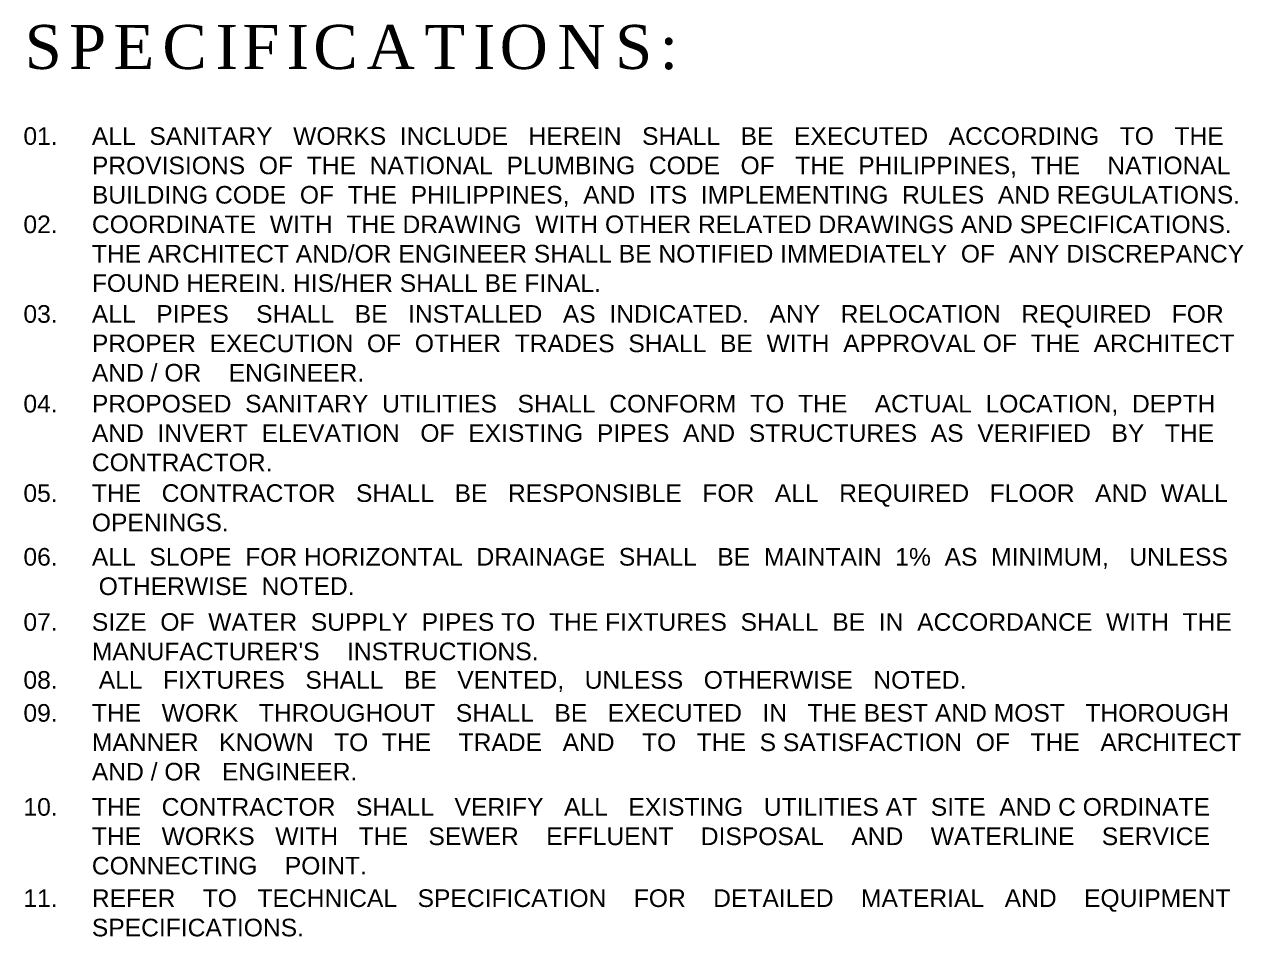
# Model space of a CAD drawing. Header units: millimetres. Extents: x 1634676 to 2568129, y -408635 to -190573.
# Drawn here: x 2510360 to 2524189, y -358506 to -348157 of the extents above; entities that cross this region are included whole.
import ezdxf

# ---------------------------------------------------------------- set-up
doc = ezdxf.new("R2010")
doc.units = ezdxf.units.MM
doc.header["$MEASUREMENT"] = 0
doc.layers.add('ST-ANNOT_A', color=74, linetype='Continuous', lineweight=20)
doc.styles.add('arial.2', font='arial.ttf', dxfattribs={"height": 0.2})
doc.styles.add('TIMES NEW ROMAN', font='times.ttf')

msp = doc.modelspace()

# ---------------------------------------------------------------- texts
at = {"layer": 'ST-ANNOT_A', "insert": (2510363.8, -348162.5, 0), "char_height": 500, "attachment_point": 1, "style": 'TIMES NEW ROMAN'}
msp.add_mtext_dynamic_manual_height_columns('{\\fTimes New Roman CE|b0|i0|c238|p18;\\T1.2;SPECIFICATIONS:}', width=7.041, gutter_width=1.38, heights=[0.414], dxfattribs=at)
at = {"layer": 'ST-ANNOT_A', "char_height": 200, "attachment_point": 1, "style": 'arial.2'}
for s, insert in [('01.     ALL  SANITARY   WORKS  INCLUDE   HEREIN   SHALL   BE   EXECUTED   ACCORDING   TO   THE \\P          PROVISIONS  OF  THE  NATIONAL  PLUMBING  CODE   OF   THE  PHILIPPINES,  THE    NATIONAL \\P          BUILDING CODE  OF  THE  PHILIPPINES,  AND  ITS  IMPLEMENTING  RULES  AND REGULATIONS.\\P\\P\\P ', (2510349.3, -349323.5, 0)), ('02.     COORDINATE  WITH  THE DRAWING  WITH OTHER RELATED DRAWINGS AND SPECIFICATIONS.\\P          THE ARCHITECT AND/OR ENGINEER SHALL BE NOTIFIED IMMEDIATELY  OF  ANY DISCREPANCY\\P          FOUND HEREIN. HIS/HER SHALL BE FINAL.', (2510349.3, -350325.1, 0)), ('03.     ALL   PIPES    SHALL   BE   INSTALLED   AS  INDICATED.   ANY   RELOCATION   REQUIRED   FOR \\P          PROPER  EXECUTION  OF  OTHER  TRADES  SHALL  BE  WITH  APPROVAL OF  THE  ARCHITECT \\P          AND / OR    ENGINEER.', (2510349.3, -351342, 0)), ('04.     PROPOSED  SANITARY  UTILITIES   SHALL  CONFORM  TO  THE    ACTUAL  LOCATION,  DEPTH \\P          AND  INVERT  ELEVATION   OF  EXISTING  PIPES  AND  STRUCTURES  AS  VERIFIED   BY   THE \\P          CONTRACTOR.', (2510349.3, -352359.7, 0)), ('05.     THE   CONTRACTOR   SHALL   BE   RESPONSIBLE   FOR   ALL   REQUIRED   FLOOR   AND  WALL  \\P          OPENINGS.\\P \\P          ', (2510349.3, -353374.4, 0)), ('06.     ALL  SLOPE  FOR HORIZONTAL  DRAINAGE  SHALL   BE  MAINTAIN  1%  AS  MINIMUM,   UNLESS \\P           OTHERWISE  NOTED.', (2510349.3, -354097.2, 0)), ("07.     SIZE  OF  WATER  SUPPLY  PIPES TO  THE FIXTURES  SHALL  BE  IN  ACCORDANCE  WITH  THE  \\P          MANUFACTURER'S    INSTRUCTIONS.", (2510349.3, -354836.7, 0)), ('08.      ALL   FIXTURES   SHALL   BE   VENTED,   UNLESS   OTHERWISE   NOTED.', (2510349.3, -355493.6, 0)), ('09.     THE   WORK   THROUGHOUT   SHALL   BE   EXECUTED   IN   THE BEST AND MOST   THOROUGH \\P          MANNER   KNOWN   TO  THE    TRADE   AND    TO   THE  S SATISFACTION  OF   THE   ARCHITECT \\P          AND / OR   ENGINEER.', (2510349.3, -355867.9, 0)), ('10.     THE   CONTRACTOR   SHALL   VERIFY   ALL   EXISTING   UTILITIES AT  SITE  AND C ORDINATE \\P          THE   WORKS   WITH   THE   SEWER    EFFLUENT    DISPOSAL    AND    WATERLINE    SERVICE \\P          CONNECTING    POINT.', (2510349.3, -356934.3, 0)), ('11.     REFER    TO   TECHNICAL   SPECIFICATION    FOR    DETAILED    MATERIAL   AND    EQUIPMENT \\P          SPECIFICATIONS.', (2510349.3, -357969.7, 0))]:
    msp.add_mtext(s, dxfattribs=dict(at, insert=insert))

doc.saveas('drawing.dxf')
